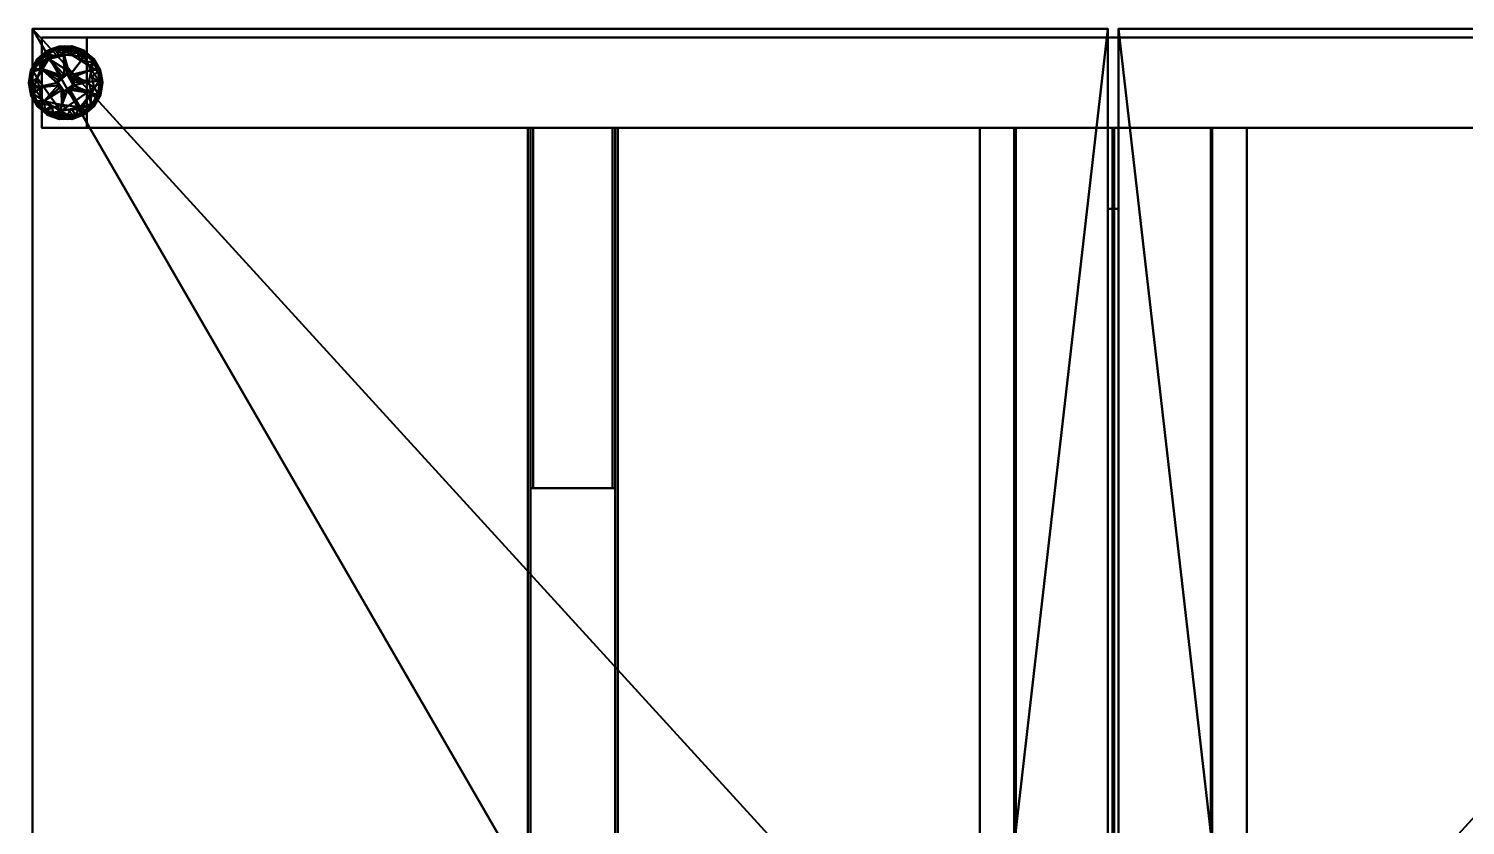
# Model space of a CAD drawing. Header units: millimetres. Extents: x -602 to 604, y -1000 to 2600.
# Drawn here: x -602 to 195, y 2158 to 2600 of the extents above; entities that cross this region are included whole.
import ezdxf

# ---------------------------------------------------------------- set-up
doc = ezdxf.new("R2010")
doc.units = ezdxf.units.MM
doc.layers.add('I-FURN', color=7, linetype='Continuous', lineweight=40)

msp = doc.modelspace()

# ---------------------------------------------------------------- meshes
at = {"layer": 'I-FURN', "color": 254, "true_color": 0xd7ccc1}
mesh = msp.add_polyface(dxfattribs=at)
corners = [(-600.03, 2600, 740), (-600.03, 1400, 740), (-3, 1400, 740), (-3, 2600, 740), (-176.04, 2135.57, 740), (-56.24, 2135.57, 740), (-56.24, 1866.76, 740), (-176.04, 1866.76, 740)]
mesh.append_faces([[corners[k] for k in face] for face in [(4, 0, 7)]], dxfattribs={"vtx0": -1, "vtx1": -1, "color": 254})
mesh.append_faces([[corners[k] for k in face] for face in [(3, 5, 6, 2), (2, 6, 7)]], dxfattribs={"vtx0": -1, "vtx2": -1, "color": 254})
mesh.append_faces([[corners[k] for k in face] for face in [(1, 2, 7, 0)]], dxfattribs={"vtx1": -1, "vtx2": -1, "color": 254})
mesh.append_faces([[corners[k] for k in face] for face in [(3, 0, 4, 5)]], dxfattribs={"vtx1": -1, "vtx3": -1, "color": 254})
mesh = msp.add_polyface(dxfattribs=at)
corners = [(-600.03, 2600, 715), (-3, 2600, 715), (-3, 1400, 715), (-600.03, 1400, 715), (-176.04, 2135.57, 715), (-176.04, 1866.76, 715), (-56.24, 1866.76, 715), (-56.24, 2135.57, 715)]
mesh.append_faces([[corners[k] for k in face] for face in [(6, 2, 5)]], dxfattribs={"vtx0": -1, "vtx1": -1, "color": 254})
mesh.append_faces([[corners[k] for k in face] for face in [(4, 0, 1, 7), (0, 4, 5)]], dxfattribs={"vtx0": -1, "vtx2": -1, "color": 254})
mesh.append_faces([[corners[k] for k in face] for face in [(5, 2, 3, 0)]], dxfattribs={"vtx0": -1, "vtx3": -1, "color": 254})
mesh.append_faces([[corners[k] for k in face] for face in [(1, 2, 6, 7)]], dxfattribs={"vtx1": -1, "vtx3": -1, "color": 254})
mesh = msp.add_polyface(dxfattribs=at)
corners = [(-600.03, 2600, 740), (-3, 2600, 740), (-3, 2600, 715), (-600.03, 2600, 715)]
mesh.append_faces([[corners[k] for k in face] for face in [(3, 0, 1, 2)]], dxfattribs={"color": 254})
mesh = msp.add_polyface(dxfattribs=at)
corners = [(-600.03, 1400, 740), (-600.03, 2600, 740), (-600.03, 2600, 715), (-600.03, 1400, 715)]
mesh.append_faces([[corners[k] for k in face] for face in [(0, 1, 2, 3)]], dxfattribs={"color": 254})
at = {"layer": 'I-FURN', "color": 250, "true_color": 0x1d1d1d}
mesh = msp.add_polyface(dxfattribs=at)
corners = [(-594.97, 2595.05, 715), (595.24, 2595.05, 715), (595.24, 2595.05, 32.81), (570.24, 2595.05, 32.81), (570.24, 2595.05, 665), (-569.97, 2595.05, 665), (-569.97, 2595.05, 32.81), (-594.97, 2595.05, 32.81)]
mesh.append_faces([[corners[k] for k in face] for face in [(4, 1, 2, 3)]], dxfattribs={"vtx0": -1, "color": 250})
mesh.append_faces([[corners[k] for k in face] for face in [(7, 0, 5, 6)]], dxfattribs={"vtx1": -1, "color": 250})
mesh.append_faces([[corners[k] for k in face] for face in [(4, 5, 0, 1)]], dxfattribs={"vtx1": -1, "vtx3": -1, "color": 250})
mesh = msp.add_polyface(dxfattribs=at)
corners = [(595.24, 2595.05, 715), (-594.97, 2595.05, 715), (-594.97, 2545.05, 715), (595.24, 2545.05, 715)]
mesh.append_faces([[corners[k] for k in face] for face in [(3, 0, 1, 2)]], dxfattribs={"color": 250})
mesh = msp.add_polyface(dxfattribs=at)
corners = [(-594.97, 2595.05, 32.81), (-569.97, 2595.05, 32.81), (-569.97, 2545.05, 32.81), (-594.97, 2545.05, 32.81)]
mesh.append_faces([[corners[k] for k in face] for face in [(0, 1, 2, 3)]], dxfattribs={"color": 250})
mesh = msp.add_polyface(dxfattribs=at)
corners = [(-594.97, 2595.05, 715), (-594.97, 2595.05, 32.81), (-594.97, 2545.05, 32.81), (-594.97, 2545.05, 715)]
mesh.append_faces([[corners[k] for k in face] for face in [(0, 1, 2, 3)]], dxfattribs={"color": 250})
mesh = msp.add_polyface(dxfattribs=at)
corners = [(-569.97, 2595.05, 665), (570.24, 2595.05, 665), (570.24, 2545.05, 665), (-569.97, 2545.05, 665)]
mesh.append_faces([[corners[k] for k in face] for face in [(3, 0, 1, 2)]], dxfattribs={"color": 250})
mesh = msp.add_polyface(dxfattribs=at)
corners = [(-569.97, 2595.05, 32.81), (-569.97, 2595.05, 665), (-569.97, 2545.05, 665), (-569.97, 2545.05, 32.81)]
mesh.append_faces([[corners[k] for k in face] for face in [(0, 1, 2, 3)]], dxfattribs={"color": 250})
at = {"layer": 'I-FURN', "color": 254, "true_color": 0xd7ccc1}
mesh = msp.add_polyface(dxfattribs=at)
corners = [(-3, 2600, 740), (-3, 1400, 740), (-3, 1400, 715), (-3, 2600, 715)]
mesh.append_faces([[corners[k] for k in face] for face in [(0, 1, 2, 3)]], dxfattribs={"color": 254})
mesh = msp.add_polyface(dxfattribs=at)
corners = [(600.03, 2600, 740), (3, 2600, 740), (3, 1400, 740), (600.03, 1400, 740), (176.04, 2135.57, 740), (176.04, 1866.76, 740), (56.24, 1866.76, 740), (56.24, 2135.57, 740)]
mesh.append_faces([[corners[k] for k in face] for face in [(6, 2, 5)]], dxfattribs={"vtx0": -1, "vtx1": -1, "color": 254})
mesh.append_faces([[corners[k] for k in face] for face in [(0, 4, 5), (4, 0, 1, 7)]], dxfattribs={"vtx0": -1, "vtx2": -1, "color": 254})
mesh.append_faces([[corners[k] for k in face] for face in [(5, 2, 3, 0)]], dxfattribs={"vtx0": -1, "vtx3": -1, "color": 254})
mesh.append_faces([[corners[k] for k in face] for face in [(6, 7, 1, 2)]], dxfattribs={"vtx1": -1, "vtx3": -1, "color": 254})
mesh = msp.add_polyface(dxfattribs=at)
corners = [(600.03, 2600, 715), (600.03, 1400, 715), (3, 1400, 715), (3, 2600, 715), (176.04, 2135.57, 715), (56.24, 2135.57, 715), (56.24, 1866.76, 715), (176.04, 1866.76, 715)]
mesh.append_faces([[corners[k] for k in face] for face in [(3, 5, 6, 2), (2, 6, 7, 1)]], dxfattribs={"vtx0": -1, "vtx2": -1, "color": 254})
mesh.append_faces([[corners[k] for k in face] for face in [(4, 5, 3, 0), (7, 4, 0, 1)]], dxfattribs={"vtx1": -1, "vtx3": -1, "color": 254})
mesh = msp.add_polyface(dxfattribs=at)
corners = [(3, 2600, 740), (600.03, 2600, 740), (600.03, 2600, 715), (3, 2600, 715)]
mesh.append_faces([[corners[k] for k in face] for face in [(3, 0, 1, 2)]], dxfattribs={"color": 254})
mesh = msp.add_polyface(dxfattribs=at)
corners = [(3, 1400, 740), (3, 2600, 740), (3, 2600, 715), (3, 1400, 715)]
mesh.append_faces([[corners[k] for k in face] for face in [(0, 1, 2, 3)]], dxfattribs={"color": 254})
at = {"layer": 'I-FURN', "color": 250, "true_color": 0x1d1d1d}
mesh = msp.add_polyface(dxfattribs=at)
corners = [(-578.21, 2590.26, 19.4), (-578.27, 2589.93, 17.72), (-578.43, 2588.99, 16.29), (-578.67, 2587.58, 15.33), (-578.95, 2585.92, 15), (-590.97, 2583.2, 15), (-597.55, 2572.78, 15), (-594.82, 2560.76, 15), (-584.4, 2554.19, 15), (-584.69, 2552.53, 15.33), (-584.93, 2551.12, 16.29), (-585.09, 2550.18, 17.72), (-585.15, 2549.85, 19.4), (-591.86, 2552.26, 19.4), (-597.33, 2556.81, 19.4), (-600.91, 2562.96, 19.4), (-602.18, 2569.96, 19.4), (-600.97, 2576.97, 19.4), (-597.45, 2583.15, 19.4), (-592.02, 2587.75, 19.4), (-585.34, 2590.22, 19.4), (-587.32, 2588.3, 16.18), (-593.08, 2554.73, 16.18), (-583.24, 2589.39, 16.49), (-589.6, 2552.35, 16.49), (-594.26, 2577.99, 15), (-596.19, 2566.77, 15), (-599.69, 2576.34, 16.16), (-599.76, 2563.93, 16.18), (-582.59, 2590.24, 19.4), (-589.27, 2551.33, 19.4), (-600.43, 2570.09, 15.89), (-596.33, 2581.77, 15.89), (-591.89, 2585.62, 15.79), (-584.96, 2584.56, 15), (-588.68, 2588.99, 19.4), (-589.91, 2588.45, 17.69), (-593.8, 2586.09, 17.58), (-594.59, 2554.54, 19.4), (-595.58, 2555.46, 17.69), (-597.07, 2558.82, 16.13), (-598.16, 2558.41, 17.75), (-589.61, 2557.47, 15), (-599.12, 2559.89, 19.4), (-582.61, 2587.96, 15.4), (-588.53, 2553.48, 15.4), (-601.58, 2573.47, 19.4), (-601.67, 2571.67, 17.48), (-601.56, 2567.08, 17.58), (-599.21, 2579.86, 17.54), (-596.81, 2583.16, 17.39), (-594.73, 2585.45, 19.4), (-599.98, 2561.83, 17.5), (-601.1, 2575.41, 17.67), (-601.55, 2566.46, 19.4), (-599.21, 2580.06, 19.4)]
mesh.append_faces([[corners[k] for k in face] for face in [(29, 23, 20), (6, 27, 25), (3, 23, 2), (9, 45, 8), (7, 28, 26), (34, 44, 4), (46, 47, 16), (51, 50, 18)]], dxfattribs={"vtx0": -1, "vtx1": -1, "color": 250})
mesh.append_faces([[corners[k] for k in face] for face in [(19, 36, 37), (44, 23, 3), (47, 48, 16), (27, 53, 49), (36, 23, 21), (23, 29, 1), (37, 36, 33), (21, 34, 33), (5, 32, 33), (40, 41, 52), (25, 27, 32), (49, 50, 32), (39, 14, 41), (45, 9, 24), (31, 27, 6), (11, 30, 24), (39, 40, 22), (27, 49, 32), (26, 28, 31), (39, 24, 13), (47, 27, 31), (21, 44, 34), (23, 36, 20), (33, 36, 21), (50, 33, 32), (50, 51, 37), (41, 40, 39), (24, 39, 22), (28, 7, 40), (40, 42, 22), (41, 43, 52), (21, 23, 44), (24, 22, 45), (42, 45, 22), (53, 27, 47), (48, 31, 28), (31, 48, 47), (48, 28, 52), (49, 18, 50), (48, 52, 15), (33, 50, 37), (40, 52, 28), (46, 53, 47), (49, 53, 17)]], dxfattribs={"vtx0": -1, "vtx1": -1, "vtx2": -1, "color": 250})
mesh.append_faces([[corners[k] for k in face] for face in [(40, 7, 42), (32, 5, 25), (24, 10, 11), (24, 9, 10), (41, 14, 43), (45, 42, 8), (52, 43, 15)]], dxfattribs={"vtx0": -1, "vtx2": -1, "color": 250})
mesh.append_faces([[corners[k] for k in face] for face in [(36, 19, 35, 20), (39, 13, 38, 14), (48, 15, 54, 16)]], dxfattribs={"vtx0": -1, "vtx3": -1, "color": 250})
mesh.append_faces([[corners[k] for k in face] for face in [(3, 4, 44), (1, 2, 23), (6, 26, 31), (46, 17, 53), (30, 13, 24), (34, 5, 33), (55, 18, 49, 17), (51, 19, 37)]], dxfattribs={"vtx1": -1, "vtx2": -1, "color": 250})
mesh.append_faces([[corners[k] for k in face] for face in [(29, 0, 1), (11, 12, 30)]], dxfattribs={"vtx2": -1, "color": 250})
mesh = msp.add_polyface(dxfattribs=at)
corners = [(-578.21, 2590.26, 19.4), (-585.36, 2590.22, 19.4), (-592.03, 2587.74, 19.4), (-597.45, 2583.14, 19.41), (-600.98, 2576.97, 19.41), (-602.18, 2569.97, 19.41), (-600.92, 2562.97, 19.41), (-597.34, 2556.83, 19.4), (-591.88, 2552.27, 19.4), (-585.15, 2549.85, 19.4), (-577.99, 2549.89, 19.4), (-571.32, 2552.36, 19.4), (-565.9, 2556.96, 19.41), (-562.38, 2563.14, 19.41), (-561.18, 2570.14, 19.41), (-562.44, 2577.13, 19.41), (-566.02, 2583.28, 19.4), (-571.48, 2587.83, 19.4), (-582.47, 2565.42, 28.28), (-584.01, 2565.97, 28.27), (-585.26, 2567.02, 28.23), (-586.09, 2568.43, 28.18), (-586.38, 2570.03, 28.11), (-586.1, 2571.64, 28.03), (-585.29, 2573.06, 27.96), (-584.05, 2574.11, 27.9), (-582.52, 2574.68, 27.86), (-580.88, 2574.69, 27.85), (-579.35, 2574.13, 27.86), (-578.09, 2573.09, 27.9), (-577.27, 2571.68, 27.96), (-576.98, 2570.07, 28.03), (-577.25, 2568.47, 28.11), (-578.06, 2567.05, 28.18), (-579.31, 2565.99, 28.23), (-580.84, 2565.43, 28.27), (-595.39, 2577.93, 25.45), (-582.72, 2585.69, 25.15), (-567.26, 2577.23, 25.17), (-593.77, 2559.84, 26.05), (-573.68, 2556.39, 26.05), (-567.36, 2564.17, 25.91), (-585.25, 2552.45, 24.89), (-599.27, 2567.22, 24.65), (-563.29, 2571.08, 23.89), (-571.31, 2584.49, 24.03), (-568.81, 2570.54, 26.61), (-594.74, 2585.44, 19.41), (-591.98, 2584.35, 24.24), (-588.7, 2588.98, 19.4), (-580.94, 2589.42, 22.52), (-599.13, 2559.9, 19.41), (-583.8, 2557.67, 27.3), (-568.61, 2554.66, 19.41), (-568.08, 2556.76, 23.67), (-593.02, 2554.83, 23.85), (-576.84, 2551.48, 23.59)]
mesh.append_faces([[corners[k] for k in face] for face in [(13, 54, 12), (22, 43, 21), (7, 55, 51), (2, 48, 49), (6, 43, 5), (51, 43, 6), (10, 42, 9), (19, 52, 18), (33, 41, 32), (47, 48, 2), (32, 46, 31), (49, 50, 1), (8, 55, 7)]], dxfattribs={"vtx0": -1, "vtx1": -1, "color": 250})
mesh.append_faces([[corners[k] for k in face] for face in [(25, 48, 36), (54, 40, 11), (48, 37, 49), (41, 40, 54), (48, 47, 36), (26, 37, 48), (42, 56, 52), (35, 52, 40), (38, 16, 45), (45, 17, 50), (38, 45, 28), (46, 44, 38), (41, 13, 44), (44, 46, 41), (46, 32, 41), (8, 42, 55), (28, 45, 37), (4, 43, 36), (15, 38, 44), (36, 43, 22), (43, 51, 39), (39, 52, 19), (42, 10, 56), (45, 50, 37), (41, 34, 40), (50, 49, 37), (54, 13, 41), (52, 55, 42), (21, 43, 39), (52, 39, 55), (46, 38, 29), (51, 55, 39), (11, 40, 56), (52, 56, 40)]], dxfattribs={"vtx0": -1, "vtx1": -1, "vtx2": -1, "color": 250})
mesh.append_faces([[corners[k] for k in face] for face in [(36, 24, 25), (36, 22, 23), (48, 25, 26), (37, 26, 27), (50, 17, 0), (38, 28, 29), (44, 13, 14), (39, 20, 21), (37, 27, 28), (42, 8, 9), (41, 33, 34), (46, 30, 31), (44, 14, 15)]], dxfattribs={"vtx0": -1, "vtx2": -1, "color": 250})
mesh.append_faces([[corners[k] for k in face] for face in [(53, 12, 54, 11), (15, 16, 38), (23, 24, 36), (16, 17, 45), (29, 30, 46), (4, 5, 43), (0, 1, 50), (19, 20, 39), (3, 4, 36), (34, 35, 40), (35, 18, 52), (47, 3, 36), (10, 11, 56)]], dxfattribs={"vtx1": -1, "vtx2": -1, "color": 250})
mesh = msp.add_polyface(dxfattribs=at)
corners = [(-584.4, 2554.19, 15), (-594.82, 2560.76, 15), (-597.55, 2572.78, 15), (-590.97, 2583.2, 15), (-578.95, 2585.92, 15), (-568.53, 2579.35, 15), (-565.81, 2567.33, 15), (-572.38, 2556.91, 15)]
mesh.append_faces([[corners[k] for k in face] for face in [(6, 3, 4, 5), (0, 6, 7)]], dxfattribs={"vtx0": -1, "color": 250})
mesh.append_faces([[corners[k] for k in face] for face in [(1, 2, 0)]], dxfattribs={"vtx1": -1, "color": 250})
mesh.append_faces([[corners[k] for k in face] for face in [(2, 3, 6, 0)]], dxfattribs={"vtx1": -1, "vtx2": -1, "vtx3": -1, "color": 250})
mesh = msp.add_polyface(dxfattribs=at)
corners = [(-584.4, 2554.19, 15), (-572.38, 2556.91, 15), (-565.81, 2567.33, 15), (-568.53, 2579.35, 15), (-578.95, 2585.92, 15), (-578.67, 2587.58, 15.33), (-578.43, 2588.99, 16.29), (-578.27, 2589.93, 17.72), (-578.21, 2590.26, 19.4), (-571.5, 2587.85, 19.4), (-566.03, 2583.29, 19.4), (-562.44, 2577.15, 19.4), (-561.18, 2570.14, 19.4), (-562.38, 2563.13, 19.4), (-565.91, 2556.95, 19.4), (-571.34, 2552.35, 19.4), (-578.02, 2549.88, 19.4), (-585.15, 2549.85, 19.4), (-585.09, 2550.18, 17.72), (-584.93, 2551.12, 16.29), (-584.69, 2552.53, 15.33), (-576.03, 2551.81, 16.18), (-570.27, 2585.37, 16.18), (-580.11, 2550.72, 16.49), (-573.76, 2587.76, 16.49), (-569.1, 2562.12, 15), (-567.17, 2573.34, 15), (-563.67, 2563.77, 16.16), (-563.59, 2576.18, 16.18), (-580.77, 2549.87, 19.4), (-574.09, 2588.78, 19.4), (-562.92, 2570.02, 15.89), (-567.03, 2558.34, 15.89), (-571.47, 2554.49, 15.79), (-578.39, 2555.55, 15), (-574.68, 2551.12, 19.4), (-573.44, 2551.66, 17.69), (-569.55, 2554.01, 17.58), (-568.76, 2585.57, 19.4), (-567.78, 2584.65, 17.69), (-566.29, 2581.28, 16.13), (-565.19, 2581.69, 17.75), (-573.74, 2582.63, 15), (-564.24, 2580.22, 19.4), (-580.74, 2552.15, 15.4), (-574.83, 2586.62, 15.4), (-561.78, 2566.64, 19.4), (-561.68, 2568.44, 17.48), (-561.79, 2573.02, 17.58), (-564.15, 2560.25, 17.54), (-566.55, 2556.95, 17.39), (-568.63, 2554.65, 19.4), (-563.37, 2578.27, 17.5), (-562.26, 2564.69, 17.67), (-561.81, 2573.64, 19.4), (-564.15, 2560.04, 19.4)]
mesh.append_faces([[corners[k] for k in face] for face in [(29, 23, 16), (2, 27, 25), (5, 45, 4), (3, 28, 26), (34, 44, 0), (46, 47, 12), (51, 50, 14)]], dxfattribs={"vtx0": -1, "vtx1": -1, "color": 250})
mesh.append_faces([[corners[k] for k in face] for face in [(15, 36, 37), (44, 23, 20), (47, 48, 12), (27, 53, 49), (36, 23, 21), (23, 29, 18), (37, 36, 33), (21, 34, 33), (7, 30, 24), (32, 33, 1), (39, 24, 9), (25, 27, 32), (49, 50, 32), (39, 10, 41), (45, 5, 24), (31, 27, 2), (40, 41, 52), (39, 40, 22), (27, 49, 32), (26, 28, 31), (47, 27, 31), (21, 44, 34), (23, 36, 16), (33, 36, 21), (50, 33, 32), (50, 51, 37), (41, 40, 39), (24, 39, 22), (28, 3, 40), (40, 42, 22), (41, 43, 52), (21, 23, 44), (24, 22, 45), (42, 45, 22), (53, 27, 47), (48, 31, 28), (31, 48, 47), (48, 28, 52), (49, 14, 50), (48, 52, 11), (33, 50, 37), (40, 52, 28), (46, 53, 47), (49, 53, 13)]], dxfattribs={"vtx0": -1, "vtx1": -1, "vtx2": -1, "color": 250})
mesh.append_faces([[corners[k] for k in face] for face in [(23, 19, 20), (40, 3, 42), (24, 5, 6), (24, 6, 7), (32, 1, 25), (41, 10, 43), (45, 42, 4), (52, 43, 11)]], dxfattribs={"vtx0": -1, "vtx2": -1, "color": 250})
mesh.append_faces([[corners[k] for k in face] for face in [(36, 15, 35, 16), (39, 9, 38, 10), (48, 11, 54, 12)]], dxfattribs={"vtx0": -1, "vtx3": -1, "color": 250})
mesh.append_faces([[corners[k] for k in face] for face in [(2, 26, 31), (20, 0, 44), (18, 19, 23), (46, 13, 53), (30, 9, 24), (34, 1, 33), (55, 14, 49, 13), (51, 15, 37)]], dxfattribs={"vtx1": -1, "vtx2": -1, "color": 250})
mesh.append_faces([[corners[k] for k in face] for face in [(29, 17, 18), (7, 8, 30)]], dxfattribs={"vtx2": -1, "color": 250})
mesh = msp.add_polyface(dxfattribs=at)
corners = [(-582.47, 2565.42, 28.28), (-582.47, 2565.42, 33.71), (-582.47, 2565.42, 39.14), (-582.47, 2565.42, 44.57), (-582.47, 2565.42, 50), (-586.31, 2570.85, 50), (-580.88, 2574.69, 50), (-580.88, 2574.69, 44.46), (-580.88, 2574.69, 38.92), (-580.88, 2574.69, 33.38), (-580.88, 2574.69, 27.85), (-582.52, 2574.68, 27.86), (-584.05, 2574.11, 27.9), (-585.29, 2573.06, 27.96), (-586.1, 2571.64, 28.03), (-586.38, 2570.03, 28.11), (-586.09, 2568.43, 28.18), (-585.26, 2567.02, 28.23), (-584.01, 2565.97, 28.27)]
mesh.append_faces([[corners[k] for k in face] for face in [(5, 2, 3, 4), (11, 9, 10)]], dxfattribs={"vtx0": -1, "color": 250})
mesh.append_faces([[corners[k] for k in face] for face in [(18, 1, 17), (14, 8, 13)]], dxfattribs={"vtx0": -1, "vtx1": -1, "color": 250})
mesh.append_faces([[corners[k] for k in face] for face in [(15, 2, 5), (8, 15, 5)]], dxfattribs={"vtx0": -1, "vtx1": -1, "vtx2": -1, "color": 250})
mesh.append_faces([[corners[k] for k in face] for face in [(16, 1, 2), (8, 14, 15), (13, 8, 9), (9, 11, 12)]], dxfattribs={"vtx0": -1, "vtx2": -1, "color": 250})
mesh.append_faces([[corners[k] for k in face] for face in [(16, 17, 1), (15, 16, 2), (12, 13, 9)]], dxfattribs={"vtx1": -1, "vtx2": -1, "color": 250})
mesh.append_faces([[corners[k] for k in face] for face in [(18, 0, 1)]], dxfattribs={"vtx2": -1, "color": 250})
mesh.append_faces([[corners[k] for k in face] for face in [(5, 6, 7, 8)]], dxfattribs={"vtx3": -1, "color": 250})
at = {"layer": 'I-FURN', "color": 250, "true_color": 0x262626}
mesh = msp.add_polyface(dxfattribs=at)
corners = [(-582.47, 2565.42, 50), (-577.05, 2569.26, 50), (-580.88, 2574.69, 50), (-586.31, 2570.85, 50)]
mesh.append_faces([[corners[k] for k in face] for face in [(2, 3, 0, 1)]], dxfattribs={"color": 250})
at = {"layer": 'I-FURN', "color": 250, "true_color": 0x1d1d1d}
mesh = msp.add_polyface(dxfattribs=at)
corners = [(-580.88, 2574.69, 50), (-577.05, 2569.26, 50), (-582.47, 2565.42, 50), (-582.47, 2565.42, 44.57), (-582.47, 2565.42, 39.14), (-582.47, 2565.42, 33.71), (-582.47, 2565.42, 28.28), (-580.84, 2565.43, 28.27), (-579.31, 2565.99, 28.23), (-578.06, 2567.05, 28.18), (-577.25, 2568.47, 28.11), (-576.98, 2570.07, 28.03), (-577.27, 2571.68, 27.96), (-578.09, 2573.09, 27.9), (-579.35, 2574.13, 27.86), (-580.88, 2574.69, 27.85), (-580.88, 2574.69, 33.38), (-580.88, 2574.69, 38.92), (-580.88, 2574.69, 44.46)]
mesh.append_faces([[corners[k] for k in face] for face in [(1, 17, 18, 0)]], dxfattribs={"vtx0": -1, "color": 250})
mesh.append_faces([[corners[k] for k in face] for face in [(11, 17, 10), (9, 5, 8)]], dxfattribs={"vtx0": -1, "vtx1": -1, "color": 250})
mesh.append_faces([[corners[k] for k in face] for face in [(4, 10, 1), (1, 10, 17)]], dxfattribs={"vtx0": -1, "vtx1": -1, "vtx2": -1, "color": 250})
mesh.append_faces([[corners[k] for k in face] for face in [(16, 12, 13), (17, 11, 12), (9, 4, 5)]], dxfattribs={"vtx0": -1, "vtx2": -1, "color": 250})
mesh.append_faces([[corners[k] for k in face] for face in [(15, 16, 14), (3, 4, 1, 2), (6, 7, 5)]], dxfattribs={"vtx1": -1, "color": 250})
mesh.append_faces([[corners[k] for k in face] for face in [(16, 17, 12), (13, 14, 16), (9, 10, 4), (7, 8, 5)]], dxfattribs={"vtx1": -1, "vtx2": -1, "color": 250})
mesh = msp.add_polyface(dxfattribs=at)
corners = [(-594.97, 2545.05, 715), (-594.97, 2545.05, 32.81), (-569.97, 2545.05, 32.81), (-569.97, 2545.05, 665), (570.24, 2545.05, 665), (570.24, 2545.05, 32.81), (595.24, 2545.05, 32.81), (595.24, 2545.05, 715)]
mesh.append_faces([[corners[k] for k in face] for face in [(3, 0, 1, 2)]], dxfattribs={"vtx0": -1, "color": 250})
mesh.append_faces([[corners[k] for k in face] for face in [(6, 7, 4, 5)]], dxfattribs={"vtx1": -1, "color": 250})
mesh.append_faces([[corners[k] for k in face] for face in [(3, 4, 7, 0)]], dxfattribs={"vtx1": -1, "vtx3": -1, "color": 250})
mesh = msp.add_polyface(dxfattribs=at)
corners = [(-325, 2545.05, 715), (-275, 2545.05, 715), (-275, 2545.05, 665), (-325, 2545.05, 665), (-323.5, 2545.05, 713.5), (-323.5, 2545.05, 666.5), (-276.5, 2545.05, 666.5), (-276.5, 2545.05, 713.5)]
mesh.append_faces([[corners[k] for k in face] for face in [(3, 5, 6, 2), (2, 6, 7, 1)]], dxfattribs={"vtx0": -1, "vtx2": -1, "color": 250})
mesh.append_faces([[corners[k] for k in face] for face in [(4, 5, 3, 0), (7, 4, 0, 1)]], dxfattribs={"vtx1": -1, "vtx3": -1, "color": 250})
mesh = msp.add_polyface(dxfattribs=at)
corners = [(-325, 1425, 715), (-275, 1425, 715), (-275, 2545.05, 715), (-325, 2545.05, 715)]
mesh.append_faces([[corners[k] for k in face] for face in [(3, 0, 1, 2)]], dxfattribs={"color": 250})
mesh = msp.add_polyface(dxfattribs=at)
corners = [(-275, 1425, 665), (-325, 1425, 665), (-325, 2545.05, 665), (-275, 2545.05, 665)]
mesh.append_faces([[corners[k] for k in face] for face in [(0, 1, 2, 3)]], dxfattribs={"color": 250})
mesh = msp.add_polyface(dxfattribs=at)
corners = [(-325, 1425, 665), (-325, 1425, 715), (-325, 2545.05, 715), (-325, 2545.05, 665)]
mesh.append_faces([[corners[k] for k in face] for face in [(0, 1, 2, 3)]], dxfattribs={"color": 250})
mesh = msp.add_polyface(dxfattribs=at)
corners = [(-323.5, 1425, 713.5), (-323.5, 1425, 666.5), (-323.5, 2545.05, 666.5), (-323.5, 2545.05, 713.5)]
mesh.append_faces([[corners[k] for k in face] for face in [(0, 1, 2, 3)]], dxfattribs={"color": 250})
mesh = msp.add_polyface(dxfattribs=at)
corners = [(-323.5, 1425, 666.5), (-276.5, 1425, 666.5), (-276.5, 2545.05, 666.5), (-323.5, 2545.05, 666.5)]
mesh.append_faces([[corners[k] for k in face] for face in [(3, 0, 1, 2)]], dxfattribs={"color": 250})
mesh = msp.add_polyface(dxfattribs=at)
corners = [(-276.5, 1425, 713.5), (-323.5, 1425, 713.5), (-323.5, 2545.05, 713.5), (-276.5, 2545.05, 713.5)]
mesh.append_faces([[corners[k] for k in face] for face in [(0, 1, 2, 3)]], dxfattribs={"color": 250})
mesh = msp.add_polyface(dxfattribs=at)
corners = [(-323.5, 2545, 666.5), (-323.5, 2545, 713.5), (-276.5, 2545, 713.5), (-276.5, 2545, 666.5), (-278, 2545, 666.5), (-278, 2545, 712), (-322, 2545, 712), (-322, 2545, 666.5)]
mesh.append_faces([[corners[k] for k in face] for face in [(2, 5, 6, 1)]], dxfattribs={"vtx0": -1, "vtx2": -1, "color": 250})
mesh.append_faces([[corners[k] for k in face] for face in [(3, 4, 5, 2)]], dxfattribs={"vtx2": -1, "color": 250})
mesh.append_faces([[corners[k] for k in face] for face in [(6, 7, 0, 1)]], dxfattribs={"vtx3": -1, "color": 250})
mesh = msp.add_polyface(dxfattribs=at)
corners = [(-323.5, 2345, 713.5), (-276.5, 2345, 713.5), (-276.5, 2545, 713.5), (-323.5, 2545, 713.5)]
mesh.append_faces([[corners[k] for k in face] for face in [(0, 1, 2, 3)]], dxfattribs={"color": 250})
mesh = msp.add_polyface(dxfattribs=at)
corners = [(-323.5, 2345, 666.5), (-323.5, 2345, 713.5), (-323.5, 2545, 713.5), (-323.5, 2545, 666.5)]
mesh.append_faces([[corners[k] for k in face] for face in [(3, 0, 1, 2)]], dxfattribs={"color": 250})
mesh = msp.add_polyface(dxfattribs=at)
corners = [(-322, 2345, 666.5), (-323.5, 2345, 666.5), (-323.5, 2545, 666.5), (-322, 2545, 666.5)]
mesh.append_faces([[corners[k] for k in face] for face in [(0, 1, 2, 3)]], dxfattribs={"color": 250})
mesh = msp.add_polyface(dxfattribs=at)
corners = [(-278, 2345, 712), (-322, 2345, 712), (-322, 2545, 712), (-278, 2545, 712)]
mesh.append_faces([[corners[k] for k in face] for face in [(0, 1, 2, 3)]], dxfattribs={"color": 250})
mesh = msp.add_polyface(dxfattribs=at)
corners = [(-322, 2345, 712), (-322, 2345, 666.5), (-322, 2545, 666.5), (-322, 2545, 712)]
mesh.append_faces([[corners[k] for k in face] for face in [(3, 0, 1, 2)]], dxfattribs={"color": 250})
mesh = msp.add_polyface(dxfattribs=at)
corners = [(-276.5, 2345, 666.5), (-278, 2345, 666.5), (-278, 2545, 666.5), (-276.5, 2545, 666.5)]
mesh.append_faces([[corners[k] for k in face] for face in [(3, 0, 1, 2)]], dxfattribs={"color": 250})
mesh = msp.add_polyface(dxfattribs=at)
corners = [(-278, 2345, 666.5), (-278, 2345, 712), (-278, 2545, 712), (-278, 2545, 666.5)]
mesh.append_faces([[corners[k] for k in face] for face in [(0, 1, 2, 3)]], dxfattribs={"color": 250})
mesh = msp.add_polyface(dxfattribs=at)
corners = [(-276.5, 1425, 666.5), (-276.5, 1425, 713.5), (-276.5, 2545.05, 713.5), (-276.5, 2545.05, 666.5)]
mesh.append_faces([[corners[k] for k in face] for face in [(0, 1, 2, 3)]], dxfattribs={"color": 250})
mesh = msp.add_polyface(dxfattribs=at)
corners = [(-276.5, 2345, 713.5), (-276.5, 2345, 666.5), (-276.5, 2545, 666.5), (-276.5, 2545, 713.5)]
mesh.append_faces([[corners[k] for k in face] for face in [(3, 0, 1, 2)]], dxfattribs={"color": 250})
mesh = msp.add_polyface(dxfattribs=at)
corners = [(-275, 1425, 715), (-275, 1425, 665), (-275, 2545.05, 665), (-275, 2545.05, 715)]
mesh.append_faces([[corners[k] for k in face] for face in [(0, 1, 2, 3)]], dxfattribs={"color": 250})
mesh = msp.add_polyface(dxfattribs=at)
corners = [(-54.1, 2545.05, 715), (-54.1, 2545.05, 605.9), (-0.5, 2545.05, 605.9), (-0.5, 2545.05, 655.9), (0.5, 2545.05, 655.9), (0.5, 2545.05, 605.9), (54.1, 2545.05, 605.9), (54.1, 2545.05, 714.1), (54.1, 2545.05, 715), (74.1, 2545.05, 715), (74.1, 2545.05, 714.1), (55, 2545.05, 714.1), (55, 2545.05, 605), (-55, 2545.05, 605), (-55, 2545.05, 714.1), (-74.1, 2545.05, 714.1), (-74.1, 2545.05, 715)]
mesh.append_faces([[corners[k] for k in face] for face in [(1, 13, 14, 0)]], dxfattribs={"vtx0": -1, "vtx2": -1, "color": 250})
mesh.append_faces([[corners[k] for k in face] for face in [(13, 1, 2, 5)]], dxfattribs={"vtx0": -1, "vtx2": -1, "vtx3": -1, "color": 250})
mesh.append_faces([[corners[k] for k in face] for face in [(11, 7, 8, 9)]], dxfattribs={"vtx0": -1, "vtx3": -1, "color": 250})
mesh.append_faces([[corners[k] for k in face] for face in [(6, 7, 11, 12), (5, 6, 12, 13)]], dxfattribs={"vtx1": -1, "vtx3": -1, "color": 250})
mesh.append_faces([[corners[k] for k in face] for face in [(9, 10, 11)]], dxfattribs={"vtx2": -1, "color": 250})
mesh.append_faces([[corners[k] for k in face] for face in [(14, 15, 16, 0), (2, 3, 4, 5)]], dxfattribs={"vtx3": -1, "color": 250})
mesh = msp.add_polyface(dxfattribs=at)
corners = [(-74.1, 1425, 715), (-54.1, 1425, 715), (-54.1, 2545.05, 715), (-74.1, 2545.05, 715)]
mesh.append_faces([[corners[k] for k in face] for face in [(0, 1, 2, 3)]], dxfattribs={"color": 250})
mesh = msp.add_polyface(dxfattribs=at)
corners = [(-74.1, 1425, 714.1), (-74.1, 1425, 715), (-74.1, 2545.05, 715), (-74.1, 2545.05, 714.1)]
mesh.append_faces([[corners[k] for k in face] for face in [(0, 1, 2, 3)]], dxfattribs={"color": 250})
mesh = msp.add_polyface(dxfattribs=at)
corners = [(-55, 1425, 714.1), (-74.1, 1425, 714.1), (-74.1, 2545.05, 714.1), (-55, 2545.05, 714.1)]
mesh.append_faces([[corners[k] for k in face] for face in [(3, 0, 1, 2)]], dxfattribs={"color": 250})
mesh = msp.add_polyface(dxfattribs=at)
corners = [(55, 1425, 605), (-55, 1425, 605), (-55, 2545.05, 605), (55, 2545.05, 605)]
mesh.append_faces([[corners[k] for k in face] for face in [(3, 0, 1, 2)]], dxfattribs={"color": 250})
mesh = msp.add_polyface(dxfattribs=at)
corners = [(-55, 1425, 605), (-55, 1425, 714.1), (-55, 2545.05, 714.1), (-55, 2545.05, 605)]
mesh.append_faces([[corners[k] for k in face] for face in [(3, 0, 1, 2)]], dxfattribs={"color": 250})
mesh = msp.add_polyface(dxfattribs=at)
corners = [(-54.1, 1425, 605.9), (-0.5, 1425, 605.9), (-0.5, 2545.05, 605.9), (-54.1, 2545.05, 605.9)]
mesh.append_faces([[corners[k] for k in face] for face in [(0, 1, 2, 3)]], dxfattribs={"color": 250})
mesh = msp.add_polyface(dxfattribs=at)
corners = [(-54.1, 1425, 715), (-54.1, 1425, 605.9), (-54.1, 2545.05, 605.9), (-54.1, 2545.05, 715)]
mesh.append_faces([[corners[k] for k in face] for face in [(0, 1, 2, 3)]], dxfattribs={"color": 250})
mesh = msp.add_polyface(dxfattribs=at)
corners = [(-0.5, 1425, 655.9), (0.5, 1425, 655.9), (0.5, 2545.05, 655.9), (-0.5, 2545.05, 655.9)]
mesh.append_faces([[corners[k] for k in face] for face in [(3, 0, 1, 2)]], dxfattribs={"color": 250})
mesh = msp.add_polyface(dxfattribs=at)
corners = [(-0.5, 1425, 605.9), (-0.5, 1425, 655.9), (-0.5, 2545.05, 655.9), (-0.5, 2545.05, 605.9)]
mesh.append_faces([[corners[k] for k in face] for face in [(3, 0, 1, 2)]], dxfattribs={"color": 250})
mesh = msp.add_polyface(dxfattribs=at)
corners = [(0.5, 1425, 605.9), (54.1, 1425, 605.9), (54.1, 2545.05, 605.9), (0.5, 2545.05, 605.9)]
mesh.append_faces([[corners[k] for k in face] for face in [(3, 0, 1, 2)]], dxfattribs={"color": 250})
mesh = msp.add_polyface(dxfattribs=at)
corners = [(0.5, 1425, 655.9), (0.5, 1425, 605.9), (0.5, 2545.05, 605.9), (0.5, 2545.05, 655.9)]
mesh.append_faces([[corners[k] for k in face] for face in [(0, 1, 2, 3)]], dxfattribs={"color": 250})
mesh = msp.add_polyface(dxfattribs=at)
corners = [(54.1, 1425, 715), (74.1, 1425, 715), (74.1, 2545.05, 715), (54.1, 2545.05, 715)]
mesh.append_faces([[corners[k] for k in face] for face in [(0, 1, 2, 3)]], dxfattribs={"color": 250})
mesh = msp.add_polyface(dxfattribs=at)
corners = [(54.1, 1425, 714.1), (54.1, 1425, 715), (54.1, 2545.05, 715), (54.1, 2545.05, 714.1)]
mesh.append_faces([[corners[k] for k in face] for face in [(0, 1, 2, 3)]], dxfattribs={"color": 250})
mesh = msp.add_polyface(dxfattribs=at)
corners = [(54.1, 1425, 605.9), (54.1, 1425, 714.1), (54.1, 2545.05, 714.1), (54.1, 2545.05, 605.9)]
mesh.append_faces([[corners[k] for k in face] for face in [(0, 1, 2, 3)]], dxfattribs={"color": 250})
mesh = msp.add_polyface(dxfattribs=at)
corners = [(74.1, 1425, 714.1), (55, 1425, 714.1), (55, 2545.05, 714.1), (74.1, 2545.05, 714.1)]
mesh.append_faces([[corners[k] for k in face] for face in [(3, 0, 1, 2)]], dxfattribs={"color": 250})
mesh = msp.add_polyface(dxfattribs=at)
corners = [(55, 1425, 714.1), (55, 1425, 605), (55, 2545.05, 605), (55, 2545.05, 714.1)]
mesh.append_faces([[corners[k] for k in face] for face in [(3, 0, 1, 2)]], dxfattribs={"color": 250})
mesh = msp.add_polyface(dxfattribs=at)
corners = [(74.1, 1425, 715), (74.1, 1425, 714.1), (74.1, 2545.05, 714.1), (74.1, 2545.05, 715)]
mesh.append_faces([[corners[k] for k in face] for face in [(0, 1, 2, 3)]], dxfattribs={"color": 250})
at = {"layer": 'I-FURN', "color": 142, "true_color": 0x0080c0, "transparency": 33554496}
mesh = msp.add_polyface(dxfattribs=at)
corners = [(-3, 150, 715), (-3, -900, 715), (-3, -900, 1020.13), (-3, 150, 1020.13), (-3, 1350, 715), (-3, 250, 715), (-3, 250, 1020.13), (-3, 1350, 1020.13), (-3, 2500.05, 715), (-3, 1450, 715), (-3, 1450, 1020.13), (-3, 2500.05, 1020.13)]
mesh.append_faces([[corners[k] for k in face] for face in [(2, 3, 0, 1), (6, 7, 4, 5), (10, 11, 8, 9)]], dxfattribs={"color": 142})
mesh = msp.add_polyface(dxfattribs=at)
corners = [(-3, 1450, 715), (-3, 2500.05, 715), (3, 2500.05, 715), (3, 1450, 715)]
mesh.append_faces([[corners[k] for k in face] for face in [(0, 1, 2, 3)]], dxfattribs={"color": 142})
mesh = msp.add_polyface(dxfattribs=at)
corners = [(-3, 2500.05, 1020.13), (-3, 1450, 1020.13), (3, 1450, 1020.13), (3, 2500.05, 1020.13)]
mesh.append_faces([[corners[k] for k in face] for face in [(0, 1, 2, 3)]], dxfattribs={"color": 142})
mesh = msp.add_polyface(dxfattribs=at)
corners = [(-3, 2500.05, 715), (-3, 2500.05, 1020.13), (3, 2500.05, 1020.13), (3, 2500.05, 715)]
mesh.append_faces([[corners[k] for k in face] for face in [(0, 1, 2, 3)]], dxfattribs={"color": 142})
mesh = msp.add_polyface(dxfattribs=at)
corners = [(3, 150, 715), (3, 150, 1020.13), (3, -900, 1020.13), (3, -900, 715), (3, 1350, 715), (3, 1350, 1020.13), (3, 250, 1020.13), (3, 250, 715), (3, 2500.05, 715), (3, 2500.05, 1020.13), (3, 1450, 1020.13), (3, 1450, 715)]
mesh.append_faces([[corners[k] for k in face] for face in [(2, 3, 0, 1), (6, 7, 4, 5), (10, 11, 8, 9)]], dxfattribs={"color": 142})
at = {"layer": 'I-FURN', "color": 250, "true_color": 0x1d1d1d}
mesh = msp.add_polyface(dxfattribs=at)
corners = [(-323.5, 2345, 666.5), (-322, 2345, 666.5), (-322, 2345, 712), (-278, 2345, 712), (-278, 2345, 666.5), (-276.5, 2345, 666.5), (-276.5, 2345, 713.5), (-323.5, 2345, 713.5)]
mesh.append_faces([[corners[k] for k in face] for face in [(7, 2, 3, 6)]], dxfattribs={"vtx0": -1, "vtx2": -1, "color": 250})
mesh.append_faces([[corners[k] for k in face] for face in [(0, 1, 2, 7)]], dxfattribs={"vtx2": -1, "color": 250})
mesh.append_faces([[corners[k] for k in face] for face in [(3, 4, 5, 6)]], dxfattribs={"vtx3": -1, "color": 250})

doc.saveas('drawing.dxf')
